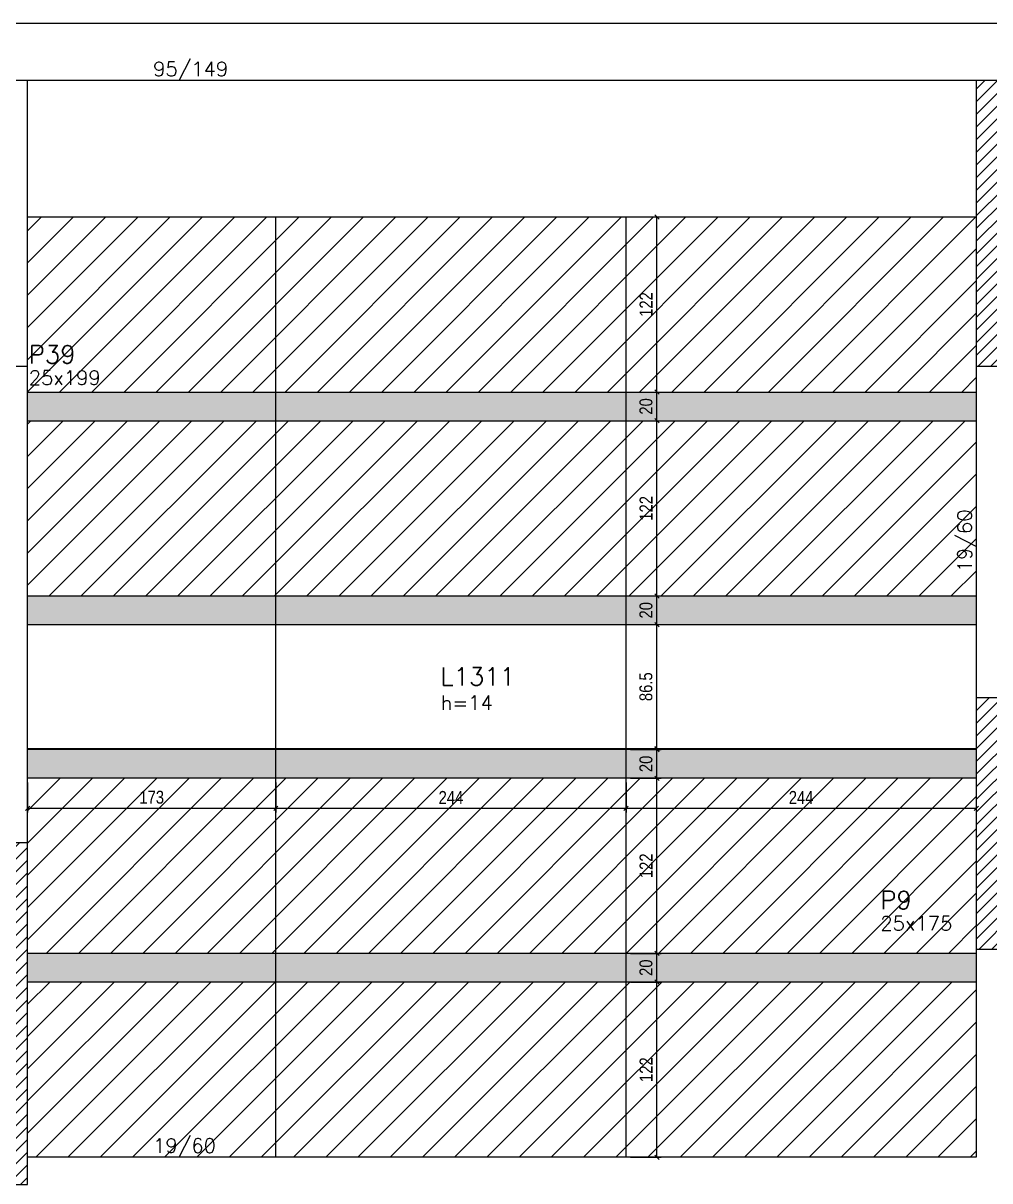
# Model space of a CAD drawing. Extents: x -3557 to 8661, y -614 to 3008.
# Drawn here: x 4469 to 5143, y 1363 to 2170 of the extents above; entities that cross this region are included whole.
import ezdxf

# ---------------------------------------------------------------- set-up
doc = ezdxf.new("R2010")
doc.units = 0
for name, color, linetype in [('COTA', 241, 'Continuous'), ('F-LAJES', 3, 'Continuous'), ('F-LAJES-DIM', 2, 'Continuous'), ('F-LAJES-NOME', 4, 'Continuous'), ('F-PILARES-DIM', 172, 'Continuous'), ('F-PILARES-HACH', 174, 'Continuous'), ('F-PILARES-M', 170, 'Continuous'), ('F-PILARES-NOME', 170, 'Continuous'), ('F-PILARES-S', 170, 'Continuous'), ('F-PILARES-V', 170, 'Continuous'), ('F-VIGAS', 3, 'Continuous'), ('F-VIGAS-DIM', 2, 'Continuous'), ('Painéis', 200, 'Continuous')]:
    doc.layers.add(name, color=color, linetype=linetype)
doc.layers.add('Hachura', color=251, linetype='Continuous', lineweight=9)
doc.styles.add('COTA TECNICA-50', font='techl___.ttf', dxfattribs={"height": 9})
doc.styles.add('MCP', font='romans.shx')
doc.dimstyles.new('COTA PAINEL-50', dxfattribs={"dimtxt": 9, "dimasz": 3, "dimexe": 3, "dimexo": 3, "dimgap": 3, "dimtad": 1, "dimdec": 1, "dimzin": 12, "dimdsep": 46, "dimtxsty": 'COTA TECNICA-50', "dimblk1": 'OBLIQUE', "dimblk2": 'OBLIQUE', "dimsah": 1, "dimcen": 0.9, "dimclrd": 4, "dimclre": 4, "dimclrt": 240, "dimadec": 1, "dimazin": 3, "dimtfac": 1, "dimtdec": 1, "dimtmove": 0, "dimatfit": 3, "dimfxl": 1, "dimtolj": 1, "dimtzin": 12, "dimarcsym": 0})
pattern_1 = [(45, (3857.195, 715.201), (-4.419417, 4.419417), [])]

# ---------------------------------------------------------------- blocks, each defined once
blk = doc.blocks.new('_Oblique')
at = {"color": 0, "linetype": 'ByBlock', "lineweight": -2}
blk.add_line((-0.5, -0.5), (0.5, 0.5), dxfattribs=at)
blk = doc.blocks.new('*D742')
at = {"layer": 'COTA', "color": 4, "lineweight": -2, "transparency": 16777216}
for p, q in [((4472.2, 1640.7), (4472.2, 1619.75)), ((4645.2, 1640.7), (4645.2, 1619.75)), ((4472.2, 1622.75), (4645.2, 1622.75))]:
    blk.add_line(p, q, dxfattribs=at)
at = {"layer": 'Defpoints', "color": 0, "transparency": 16777216}
for p in [(4472.2, 1643.7), (4645.2, 1643.7), (4645.2, 1622.75)]:
    blk.add_point(p, dxfattribs=at)
at = {"layer": 'COTA', "color": 4, "lineweight": -2, "transparency": 16777216, "xscale": 3, "yscale": 3, "zscale": 3, "rotation": 180}
blk.add_blockref('_Oblique', (4472.2, 1622.75), dxfattribs=at)
at = {"layer": 'COTA', "color": 4, "lineweight": -2, "transparency": 16777216, "xscale": 3, "yscale": 3, "zscale": 3}
blk.add_blockref('_Oblique', (4645.2, 1622.75), dxfattribs=at)
at = {"layer": 'COTA', "color": 240, "transparency": 16777216, "insert": (4558.7, 1630.44), "char_height": 9, "attachment_point": 5, "style": 'COTA TECNICA-50'}
blk.add_mtext('\\A1;173', dxfattribs=at)
blk = doc.blocks.new('*D743')
at = {"layer": 'COTA', "color": 4, "lineweight": -2, "transparency": 16777216}
for p, q in [((4645.2, 1640.7), (4645.2, 1619.75)), ((4889.2, 1640.7), (4889.2, 1619.75)), ((4645.2, 1622.75), (4889.2, 1622.75))]:
    blk.add_line(p, q, dxfattribs=at)
at = {"layer": 'Defpoints', "color": 0, "transparency": 16777216}
for p in [(4645.2, 1643.7), (4889.2, 1643.7), (4889.2, 1622.75)]:
    blk.add_point(p, dxfattribs=at)
at = {"layer": 'COTA', "color": 4, "lineweight": -2, "transparency": 16777216, "xscale": 3, "yscale": 3, "zscale": 3, "rotation": 180}
blk.add_blockref('_Oblique', (4645.2, 1622.75), dxfattribs=at)
at = {"layer": 'COTA', "color": 4, "lineweight": -2, "transparency": 16777216, "xscale": 3, "yscale": 3, "zscale": 3}
blk.add_blockref('_Oblique', (4889.2, 1622.75), dxfattribs=at)
at = {"layer": 'COTA', "color": 240, "transparency": 16777216, "insert": (4767.2, 1630.31), "char_height": 9, "attachment_point": 5, "style": 'COTA TECNICA-50'}
blk.add_mtext('\\A1;244', dxfattribs=at)
blk = doc.blocks.new('*D744')
at = {"layer": 'COTA', "color": 4, "lineweight": -2, "transparency": 16777216}
for p, q in [((4889.2, 1640.7), (4889.2, 1619.75)), ((5133.2, 1640.7), (5133.2, 1619.75)), ((4889.2, 1622.75), (5133.2, 1622.75))]:
    blk.add_line(p, q, dxfattribs=at)
at = {"layer": 'Defpoints', "color": 0, "transparency": 16777216}
for p in [(4889.2, 1643.7), (5133.2, 1643.7), (5133.2, 1622.75)]:
    blk.add_point(p, dxfattribs=at)
at = {"layer": 'COTA', "color": 4, "lineweight": -2, "transparency": 16777216, "xscale": 3, "yscale": 3, "zscale": 3, "rotation": 180}
blk.add_blockref('_Oblique', (4889.2, 1622.75), dxfattribs=at)
at = {"layer": 'COTA', "color": 4, "lineweight": -2, "transparency": 16777216, "xscale": 3, "yscale": 3, "zscale": 3}
blk.add_blockref('_Oblique', (5133.2, 1622.75), dxfattribs=at)
at = {"layer": 'COTA', "color": 240, "transparency": 16777216, "insert": (5011.2, 1630.31), "char_height": 9, "attachment_point": 5, "style": 'COTA TECNICA-50'}
blk.add_mtext('\\A1;244', dxfattribs=at)
blk = doc.blocks.new('*D745')
at = {"layer": 'COTA', "color": 4, "lineweight": -2, "transparency": 16777216}
for p, q in [((4892.2, 1501.7), (4913.7, 1501.7)), ((4910.7, 1379.7), (4910.7, 1501.7)), ((4892.2, 1379.7), (4913.7, 1379.7))]:
    blk.add_line(p, q, dxfattribs=at)
at = {"layer": 'Defpoints', "color": 0, "transparency": 16777216}
for p in [(4889.2, 1501.7), (4910.7, 1501.7), (4889.2, 1379.7)]:
    blk.add_point(p, dxfattribs=at)
at = {"layer": 'COTA', "color": 4, "lineweight": -2, "transparency": 16777216, "xscale": 3, "yscale": 3, "zscale": 3}
for p, rotation in [((4910.7, 1501.7), 90), ((4910.7, 1379.7), 270)]:
    blk.add_blockref('_Oblique', p, dxfattribs=dict(at, rotation=rotation))
at = {"layer": 'COTA', "color": 240, "transparency": 16777216, "insert": (4903.15, 1440.7), "char_height": 9, "attachment_point": 5, "rotation": 90, "style": 'COTA TECNICA-50'}
blk.add_mtext('\\A1;122', dxfattribs=at)
blk = doc.blocks.new('*D746')
at = {"layer": 'COTA', "color": 4, "lineweight": -2, "transparency": 16777216}
for p, q in [((4892.2, 1521.7), (4913.7, 1521.7)), ((4910.7, 1501.7), (4910.7, 1521.7)), ((4892.2, 1501.7), (4913.7, 1501.7))]:
    blk.add_line(p, q, dxfattribs=at)
at = {"layer": 'Defpoints', "color": 0, "transparency": 16777216}
for p in [(4889.2, 1521.7), (4910.7, 1521.7), (4889.2, 1501.7)]:
    blk.add_point(p, dxfattribs=at)
at = {"layer": 'COTA', "color": 4, "lineweight": -2, "transparency": 16777216, "xscale": 3, "yscale": 3, "zscale": 3}
for p, rotation in [((4910.7, 1521.7), 90), ((4910.7, 1501.7), 270)]:
    blk.add_blockref('_Oblique', p, dxfattribs=dict(at, rotation=rotation))
at = {"layer": 'COTA', "color": 240, "transparency": 16777216, "insert": (4903.11, 1511.7), "char_height": 9, "attachment_point": 5, "rotation": 90, "style": 'COTA TECNICA-50'}
blk.add_mtext('\\A1;20', dxfattribs=at)
blk = doc.blocks.new('*D747')
at = {"layer": 'COTA', "color": 4, "lineweight": -2, "transparency": 16777216}
for p, q in [((4892.2, 1643.7), (4913.7, 1643.7)), ((4910.7, 1521.7), (4910.7, 1643.7)), ((4892.2, 1521.7), (4913.7, 1521.7))]:
    blk.add_line(p, q, dxfattribs=at)
at = {"layer": 'Defpoints', "color": 0, "transparency": 16777216}
for p in [(4889.2, 1643.7), (4910.7, 1643.7), (4889.2, 1521.7)]:
    blk.add_point(p, dxfattribs=at)
at = {"layer": 'COTA', "color": 4, "lineweight": -2, "transparency": 16777216, "xscale": 3, "yscale": 3, "zscale": 3}
for p, rotation in [((4910.7, 1643.7), 90), ((4910.7, 1521.7), 270)]:
    blk.add_blockref('_Oblique', p, dxfattribs=dict(at, rotation=rotation))
at = {"layer": 'COTA', "color": 240, "transparency": 16777216, "insert": (4903.15, 1582.7), "char_height": 9, "attachment_point": 5, "rotation": 90, "style": 'COTA TECNICA-50'}
blk.add_mtext('\\A1;122', dxfattribs=at)
blk = doc.blocks.new('*D748')
at = {"layer": 'COTA', "color": 4, "lineweight": -2, "transparency": 16777216}
for p, q in [((4892.2, 1663.7), (4913.7, 1663.7)), ((4910.7, 1643.7), (4910.7, 1663.7)), ((4892.2, 1643.7), (4913.7, 1643.7))]:
    blk.add_line(p, q, dxfattribs=at)
at = {"layer": 'Defpoints', "color": 0, "transparency": 16777216}
for p in [(4889.2, 1663.7), (4910.7, 1663.7), (4889.2, 1643.7)]:
    blk.add_point(p, dxfattribs=at)
at = {"layer": 'COTA', "color": 4, "lineweight": -2, "transparency": 16777216, "xscale": 3, "yscale": 3, "zscale": 3}
for p, rotation in [((4910.7, 1663.7), 90), ((4910.7, 1643.7), 270)]:
    blk.add_blockref('_Oblique', p, dxfattribs=dict(at, rotation=rotation))
at = {"layer": 'COTA', "color": 240, "transparency": 16777216, "insert": (4903.11, 1653.7), "char_height": 9, "attachment_point": 5, "rotation": 90, "style": 'COTA TECNICA-50'}
blk.add_mtext('\\A1;20', dxfattribs=at)
blk = doc.blocks.new('*D749')
at = {"layer": 'COTA', "color": 4, "lineweight": -2, "transparency": 16777216}
for p, q in [((4892.2, 1750.7), (4913.7, 1750.7)), ((4910.7, 1664.2), (4910.7, 1750.7)), ((4892.2, 1664.2), (4913.7, 1664.2))]:
    blk.add_line(p, q, dxfattribs=at)
at = {"layer": 'Defpoints', "color": 0, "transparency": 16777216}
for p in [(4889.2, 1750.7), (4910.7, 1750.7), (4889.2, 1664.2)]:
    blk.add_point(p, dxfattribs=at)
at = {"layer": 'COTA', "color": 4, "lineweight": -2, "transparency": 16777216, "xscale": 3, "yscale": 3, "zscale": 3}
for p, rotation in [((4910.7, 1750.7), 90), ((4910.7, 1664.2), 270)]:
    blk.add_blockref('_Oblique', p, dxfattribs=dict(at, rotation=rotation))
at = {"layer": 'COTA', "color": 240, "transparency": 16777216, "insert": (4903.08, 1707.45), "char_height": 9, "attachment_point": 5, "rotation": 90, "style": 'COTA TECNICA-50'}
blk.add_mtext('\\A1;86.5', dxfattribs=at)
blk = doc.blocks.new('*D750')
at = {"layer": 'COTA', "color": 4, "lineweight": -2, "transparency": 16777216}
for p, q in [((4892.2, 1770.7), (4913.7, 1770.7)), ((4910.7, 1750.7), (4910.7, 1770.7)), ((4892.2, 1750.7), (4913.7, 1750.7))]:
    blk.add_line(p, q, dxfattribs=at)
at = {"layer": 'Defpoints', "color": 0, "transparency": 16777216}
for p in [(4889.2, 1770.7), (4910.7, 1770.7), (4889.2, 1750.7)]:
    blk.add_point(p, dxfattribs=at)
at = {"layer": 'COTA', "color": 4, "lineweight": -2, "transparency": 16777216, "xscale": 3, "yscale": 3, "zscale": 3}
for p, rotation in [((4910.7, 1770.7), 90), ((4910.7, 1750.7), 270)]:
    blk.add_blockref('_Oblique', p, dxfattribs=dict(at, rotation=rotation))
at = {"layer": 'COTA', "color": 240, "transparency": 16777216, "insert": (4903.11, 1760.7), "char_height": 9, "attachment_point": 5, "rotation": 90, "style": 'COTA TECNICA-50'}
blk.add_mtext('\\A1;20', dxfattribs=at)
blk = doc.blocks.new('*D751')
at = {"layer": 'COTA', "color": 4, "lineweight": -2, "transparency": 16777216}
for p, q in [((4892.2, 1892.7), (4913.7, 1892.7)), ((4910.7, 1770.7), (4910.7, 1892.7)), ((4892.2, 1770.7), (4913.7, 1770.7))]:
    blk.add_line(p, q, dxfattribs=at)
at = {"layer": 'Defpoints', "color": 0, "transparency": 16777216}
for p in [(4889.2, 1892.7), (4910.7, 1892.7), (4889.2, 1770.7)]:
    blk.add_point(p, dxfattribs=at)
at = {"layer": 'COTA', "color": 4, "lineweight": -2, "transparency": 16777216, "xscale": 3, "yscale": 3, "zscale": 3}
for p, rotation in [((4910.7, 1892.7), 90), ((4910.7, 1770.7), 270)]:
    blk.add_blockref('_Oblique', p, dxfattribs=dict(at, rotation=rotation))
at = {"layer": 'COTA', "color": 240, "transparency": 16777216, "insert": (4903.15, 1831.7), "char_height": 9, "attachment_point": 5, "rotation": 90, "style": 'COTA TECNICA-50'}
blk.add_mtext('\\A1;122', dxfattribs=at)
blk = doc.blocks.new('*D752')
at = {"layer": 'COTA', "color": 4, "lineweight": -2, "transparency": 16777216}
for p, q in [((4892.2, 1912.7), (4913.7, 1912.7)), ((4910.7, 1892.7), (4910.7, 1912.7)), ((4892.2, 1892.7), (4913.7, 1892.7))]:
    blk.add_line(p, q, dxfattribs=at)
at = {"layer": 'Defpoints', "color": 0, "transparency": 16777216}
for p in [(4889.2, 1912.7), (4910.7, 1912.7), (4889.2, 1892.7)]:
    blk.add_point(p, dxfattribs=at)
at = {"layer": 'COTA', "color": 4, "lineweight": -2, "transparency": 16777216, "xscale": 3, "yscale": 3, "zscale": 3}
for p, rotation in [((4910.7, 1912.7), 90), ((4910.7, 1892.7), 270)]:
    blk.add_blockref('_Oblique', p, dxfattribs=dict(at, rotation=rotation))
at = {"layer": 'COTA', "color": 240, "transparency": 16777216, "insert": (4903.11, 1902.7), "char_height": 9, "attachment_point": 5, "rotation": 90, "style": 'COTA TECNICA-50'}
blk.add_mtext('\\A1;20', dxfattribs=at)
blk = doc.blocks.new('*D753')
at = {"layer": 'COTA', "color": 4, "lineweight": -2, "transparency": 16777216}
for p, q in [((4892.2, 2034.7), (4913.7, 2034.7)), ((4910.7, 1912.7), (4910.7, 2034.7)), ((4892.2, 1912.7), (4913.7, 1912.7))]:
    blk.add_line(p, q, dxfattribs=at)
at = {"layer": 'Defpoints', "color": 0, "transparency": 16777216}
for p in [(4889.2, 2034.7), (4910.7, 2034.7), (4889.2, 1912.7)]:
    blk.add_point(p, dxfattribs=at)
at = {"layer": 'COTA', "color": 4, "lineweight": -2, "transparency": 16777216, "xscale": 3, "yscale": 3, "zscale": 3}
for p, rotation in [((4910.7, 2034.7), 90), ((4910.7, 1912.7), 270)]:
    blk.add_blockref('_Oblique', p, dxfattribs=dict(at, rotation=rotation))
at = {"layer": 'COTA', "color": 240, "transparency": 16777216, "insert": (4903.15, 1973.7), "char_height": 9, "attachment_point": 5, "rotation": 90, "style": 'COTA TECNICA-50'}
blk.add_mtext('\\A1;122', dxfattribs=at)

msp = doc.modelspace()

# ---------------------------------------------------------------- hatches: boundary and pattern name
at = {"layer": 'F-PILARES-HACH', "linetype": 'Continuous'}
h = msp.add_hatch(dxfattribs=at)
h.set_pattern_fill('ANSI31', color=256, scale=50, style=0)
h.set_pattern_definition(pattern_1)
h.paths.add_polyline_path([(5133.2, 1930.7), (5152.2, 1930.7), (5152.2, 2129.7), (5133.2, 2129.7)], flags=16)
h = msp.add_hatch(dxfattribs=at)
h.set_pattern_fill('ANSI31', color=256, scale=50, style=0)
h.set_pattern_definition(pattern_1)
h.paths.add_polyline_path([(5133.2, 1524.7), (5158.2, 1524.7), (5158.2, 1699.7), (5133.2, 1699.7)], flags=16)
h = msp.add_hatch(dxfattribs=at)
h.set_pattern_fill('ANSI31', color=256, scale=50, style=0)
h.set_pattern_definition(pattern_1)
h.paths.add_polyline_path([(4453.2, 1360.7), (4472.2, 1360.7), (4472.2, 1598.7), (4453.2, 1598.7)], flags=16)
at = {"layer": 'Hachura', "linetype": 'ByBlock'}
h = msp.add_hatch(dxfattribs=at)
h.set_pattern_fill('ANSI31', color=256, scale=5)
h.paths.add_polyline_path([(4472.2, 2034.7), (4472.2, 1930.7), (4472.2, 1912.7), (4645.2, 1912.7), (4645.2, 2034.7)])
h.paths.add_polyline_path([(4645.2, 2034.7), (4645.2, 1912.7), (4889.2, 1912.7), (4889.2, 2034.7)])
h.paths.add_polyline_path([(4889.2, 2034.7), (4889.2, 1912.7), (5133.2, 1912.7), (5133.2, 1930.7), (5133.2, 2034.7)])
h.paths.add_polyline_path([(4889.2, 1892.7), (4889.2, 1770.7), (5133.2, 1770.7), (5133.2, 1892.7)])
h.paths.add_polyline_path([(4645.2, 1892.7), (4645.2, 1770.7), (4889.2, 1770.7), (4889.2, 1892.7)])
h.paths.add_polyline_path([(4472.2, 1892.7), (4472.2, 1770.7), (4645.2, 1770.7), (4645.2, 1892.7)])
h.paths.add_polyline_path([(4645.2, 1643.7), (4472.2, 1643.7), (4472.2, 1598.7), (4472.2, 1521.7), (4645.2, 1521.7)])
h.paths.add_polyline_path([(4889.2, 1521.7), (4889.2, 1643.7), (4645.2, 1643.7), (4645.2, 1521.7)])
h.paths.add_polyline_path([(5133.2, 1521.7), (5133.2, 1524.7), (5133.2, 1643.7), (4889.2, 1643.7), (4889.2, 1521.7)])
h.paths.add_polyline_path([(4889.2, 1501.7), (4889.2, 1379.7), (5133.2, 1379.7), (5133.2, 1501.7)])
h.paths.add_polyline_path([(4645.2, 1501.7), (4645.2, 1379.7), (4889.2, 1379.7), (4889.2, 1501.7)])
h.paths.add_polyline_path([(4645.2, 1379.7), (4645.2, 1501.7), (4472.2, 1501.7), (4472.2, 1379.7)])
h = msp.add_hatch(color=256, dxfattribs=at)
h.dxf.hatch_style = 1
h.paths.add_polyline_path([(4645.2, 1892.7), (4645.2, 1912.7), (4472.2, 1912.7), (4472.2, 1892.7)])
h.paths.add_polyline_path([(4889.2, 1892.7), (4889.2, 1912.7), (4645.2, 1912.7), (4645.2, 1892.7)])
h.paths.add_polyline_path([(5133.2, 1892.7), (5133.2, 1912.7), (4889.2, 1912.7), (4889.2, 1892.7)])
h.paths.add_polyline_path([(4889.2, 1770.7), (4889.2, 1750.7), (5133.2, 1750.7), (5133.2, 1770.7)])
h.paths.add_polyline_path([(4645.2, 1770.7), (4645.2, 1750.7), (4889.2, 1750.7), (4889.2, 1770.7)])
h.paths.add_polyline_path([(4472.2, 1770.7), (4472.2, 1750.7), (4645.2, 1750.7), (4645.2, 1770.7)])
h.paths.add_polyline_path([(4645.2, 1643.7), (4645.2, 1663.7), (4472.2, 1663.7), (4472.2, 1643.7)])
h.paths.add_polyline_path([(4889.2, 1643.7), (4889.2, 1663.7), (4645.2, 1663.7), (4645.2, 1643.7)])
h.paths.add_polyline_path([(5133.2, 1643.7), (5133.2, 1663.7), (4889.2, 1663.7), (4889.2, 1643.7)])
h.paths.add_polyline_path([(5133.2, 1501.7), (5133.2, 1521.7), (4889.2, 1521.7), (4889.2, 1501.7)])
h.paths.add_polyline_path([(4889.2, 1501.7), (4889.2, 1521.7), (4645.2, 1521.7), (4645.2, 1501.7)])
h.paths.add_polyline_path([(4472.2, 1521.7), (4472.2, 1501.7), (4645.2, 1501.7), (4645.2, 1521.7)])

# ---------------------------------------------------------------- linework, layer by layer
at = {"layer": 'F-LAJES', "linetype": 'Continuous'}
msp.add_line((2398.88, 2169.7), (7119.7, 2169.7), dxfattribs=at)
at = {"layer": 'F-PILARES-M', "linetype": 'Continuous'}
msp.add_lwpolyline([(4447.2, 1930.7), (4472.2, 1930.7), (4472.2, 2129.7), (4447.2, 2129.7), (4447.2, 1930.7)], dxfattribs=at)
at = {"layer": 'F-PILARES-S', "linetype": 'Continuous'}
for points in [[(5133.2, 1524.7), (5158.2, 1524.7), (5158.2, 1699.7), (5133.2, 1699.7), (5133.2, 1524.7)], [(4453.2, 1360.7), (4472.2, 1360.7), (4472.2, 1598.7), (4453.2, 1598.7), (4453.2, 1360.7)]]:
    msp.add_lwpolyline(points, dxfattribs=at)
at = {"layer": 'F-PILARES-V', "linetype": 'Continuous'}
msp.add_lwpolyline([(5133.2, 1930.7), (5152.2, 1930.7), (5152.2, 2129.7), (5133.2, 2129.7), (5133.2, 1930.7)], dxfattribs=at)
at = {"layer": 'F-VIGAS'}
for points in [[(5133.2, 2129.7), (4472.2, 2129.7)], [(4472.2, 2034.7), (5133.2, 2034.7)], [(4472.2, 1598.7), (4472.2, 1930.7)], [(5133.2, 1930.7), (5133.2, 1699.7)], [(5133.2, 1524.7), (5133.2, 1379.7)], [(5133.2, 1379.7), (4472.2, 1379.7)]]:
    msp.add_lwpolyline(points, dxfattribs=at)
at = {"layer": 'Painéis'}
for points in [[(4645.2, 1379.7), (4645.2, 2034.7)], [(4889.2, 1379.7), (4889.2, 2034.7)], [(4472.2, 1912.7), (5133.2, 1912.7)], [(4472.2, 1892.7), (5133.2, 1892.7)], [(4472.2, 1770.7), (5133.2, 1770.7)], [(4472.2, 1750.7), (5133.2, 1750.7)], [(5133.2, 1664.2), (4472.2, 1664.2)], [(5133.2, 1663.7), (4472.2, 1663.7)], [(5133.2, 1643.7), (4472.2, 1643.7)], [(5133.2, 1521.7), (4472.2, 1521.7)], [(5133.2, 1501.7), (4472.2, 1501.7)]]:
    msp.add_lwpolyline(points, dxfattribs=at)

# ---------------------------------------------------------------- texts
at = {"layer": 'F-LAJES-DIM', "linetype": 'Continuous', "style": 'MCP'}
msp.add_text('h=14', height=10, dxfattribs=at).set_placement((4759.96, 1691.3))
at = {"layer": 'F-LAJES-NOME', "linetype": 'Continuous', "style": 'MCP'}
msp.add_text('L1311', height=12.5, dxfattribs=at).set_placement((4759.96, 1708.3))
at = {"layer": 'F-PILARES-DIM', "linetype": 'Continuous', "style": 'MCP'}
for s, p in [('25x199', (4473.05, 1917.68)), ('25x175', (5066.35, 1537.57))]:
    msp.add_text(s, height=10, dxfattribs=at).set_placement(p)
at = {"layer": 'F-PILARES-NOME', "linetype": 'Continuous', "style": 'MCP'}
for s, p in [('P39', (4473.05, 1932.68)), ('P9', (5066.35, 1552.57))]:
    msp.add_text(s, height=12.5, dxfattribs=at).set_placement(p)
at = {"layer": 'F-VIGAS-DIM', "linetype": 'Continuous', "style": 'MCP'}
for s, p in [('95/149', (4559.7, 2132.83)), ('19/60', (4559.7, 1382.83))]:
    msp.add_text(s, height=10, dxfattribs=at).set_placement(p)
msp.add_text('19/60', height=10, rotation=90, dxfattribs=at).set_placement((5130.07, 1787.2))

# ---------------------------------------------------------------- dimensions: what is measured, and where the dimension line sits
at = {"layer": 'COTA'}
for base, p1, p2, picture, middle in [((4910.7, 2034.7), (4889.2, 1912.7), (4889.2, 2034.7), '*D753', (4903.15, 1973.7)), ((4910.7, 1912.7), (4889.2, 1892.7), (4889.2, 1912.7), '*D752', (4903.11, 1902.7)), ((4910.7, 1892.7), (4889.2, 1770.7), (4889.2, 1892.7), '*D751', (4903.15, 1831.7)), ((4910.7, 1770.7), (4889.2, 1750.7), (4889.2, 1770.7), '*D750', (4903.11, 1760.7)), ((4910.7, 1663.7), (4889.2, 1643.7), (4889.2, 1663.7), '*D748', (4903.11, 1653.7)), ((4910.7, 1643.7), (4889.2, 1521.7), (4889.2, 1643.7), '*D747', (4903.15, 1582.7)), ((4910.7, 1521.7), (4889.2, 1501.7), (4889.2, 1521.7), '*D746', (4903.11, 1511.7))]:
    dim = msp.add_linear_dim(base=base, p1=p1, p2=p2, angle=90, dimstyle='COTA PAINEL-50', override={"dimtmove": 1}, dxfattribs=at)
    dim.commit()
    dim.dimension.update_dxf_attribs({"geometry": picture, "text_midpoint": middle})
for base, p1, p2, picture, middle in [((4910.7, 1750.7), (4889.2, 1664.2), (4889.2, 1750.7), '*D749', (4903.08, 1707.45)), ((4910.7, 1501.7), (4889.2, 1379.7), (4889.2, 1501.7), '*D745', (4903.15, 1440.7))]:
    dim = msp.add_linear_dim(base=base, p1=p1, p2=p2, angle=90, dimstyle='COTA PAINEL-50', dxfattribs=at)
    dim.commit()
    dim.dimension.update_dxf_attribs({"geometry": picture, "text_midpoint": middle})
dim = msp.add_linear_dim(base=(4645.2, 1622.75), p1=(4472.2, 1643.7), p2=(4645.2, 1643.7), dimstyle='COTA PAINEL-50', dxfattribs=at)
dim.commit()
dim.dimension.update_dxf_attribs({"geometry": '*D742', "text_midpoint": (4558.7, 1630.44)})
for base, p1, p2, picture, middle in [((4889.2, 1622.75), (4645.2, 1643.7), (4889.2, 1643.7), '*D743', (4767.2, 1630.31)), ((5133.2, 1622.75), (4889.2, 1643.7), (5133.2, 1643.7), '*D744', (5011.2, 1630.31))]:
    dim = msp.add_linear_dim(base=base, p1=p1, p2=p2, dimstyle='COTA PAINEL-50', override={"dimtmove": 1}, dxfattribs=at)
    dim.commit()
    dim.dimension.update_dxf_attribs({"geometry": picture, "text_midpoint": middle})

doc.saveas('drawing.dxf')
